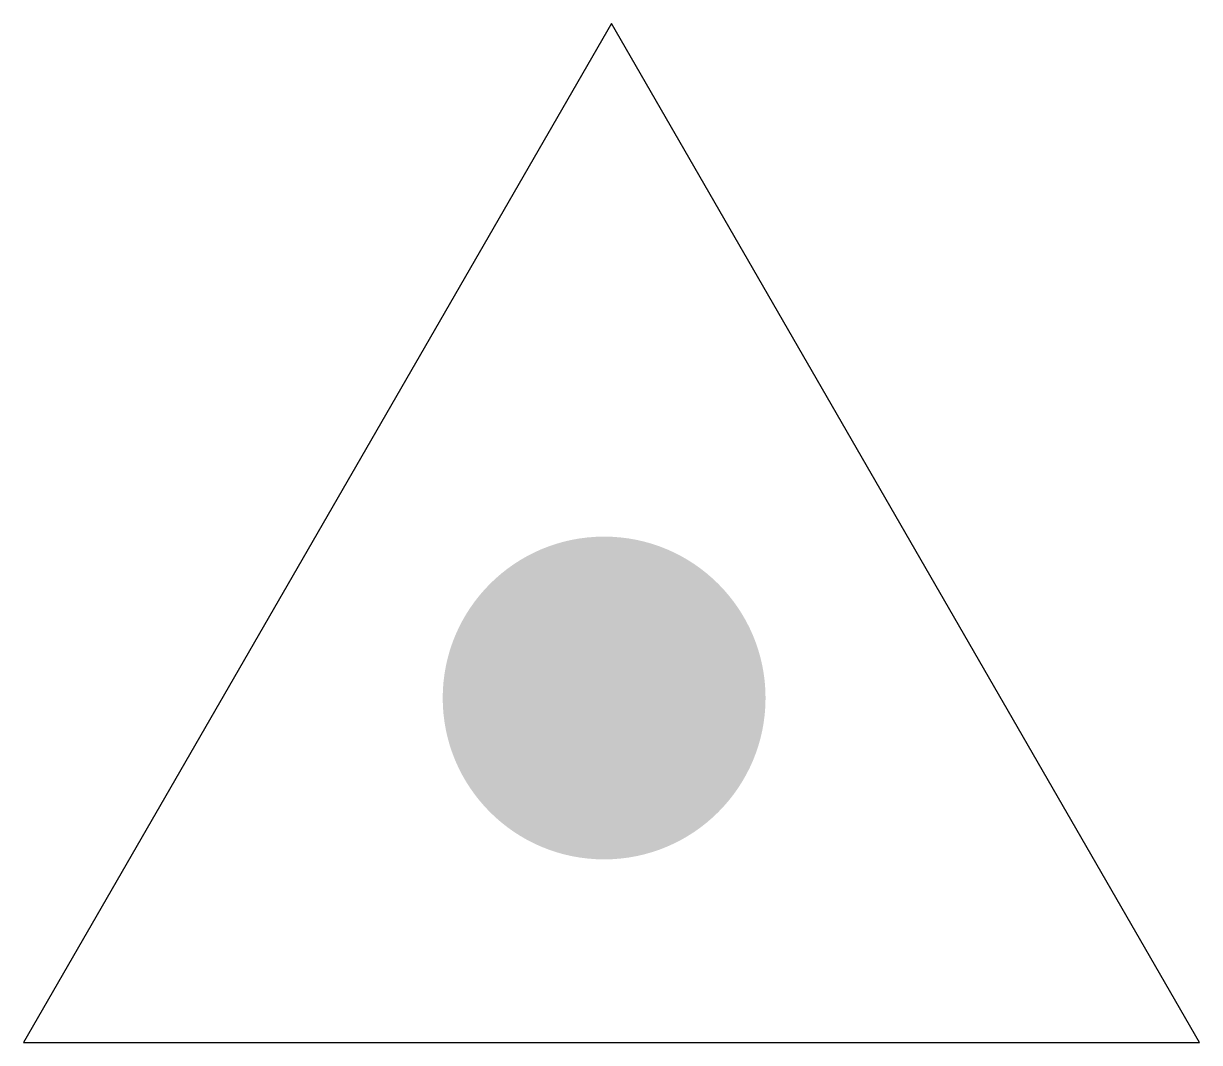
# Model space of a CAD drawing. Header units: feet. Extents: x -0.09 to 0.09, y -0.053 to 0.103.
import ezdxf

# ---------------------------------------------------------------- set-up
doc = ezdxf.new("R2010")
doc.units = ezdxf.units.FT
doc.header["$MEASUREMENT"] = 0

# ---------------------------------------------------------------- blocks, each defined once
blk = doc.blocks.new('SPSTRV_4')
h = blk.add_hatch(color=256)
edge = h.paths.add_edge_path()
edge.add_arc((-0.000094, -0.000005), 0.002059, 0, 360)
at = {"flags": 128}
blk.add_lwpolyline([(0, 0.0086), (-0.0075, -0.0044), (0.0075, -0.0044)], close=True, dxfattribs=at)

msp = doc.modelspace()

# ---------------------------------------------------------------- block references
at = {"xscale": 12, "yscale": 12, "zscale": 12}
msp.add_blockref('SPSTRV_4', (0, 0), dxfattribs=at)

doc.saveas('drawing.dxf')
